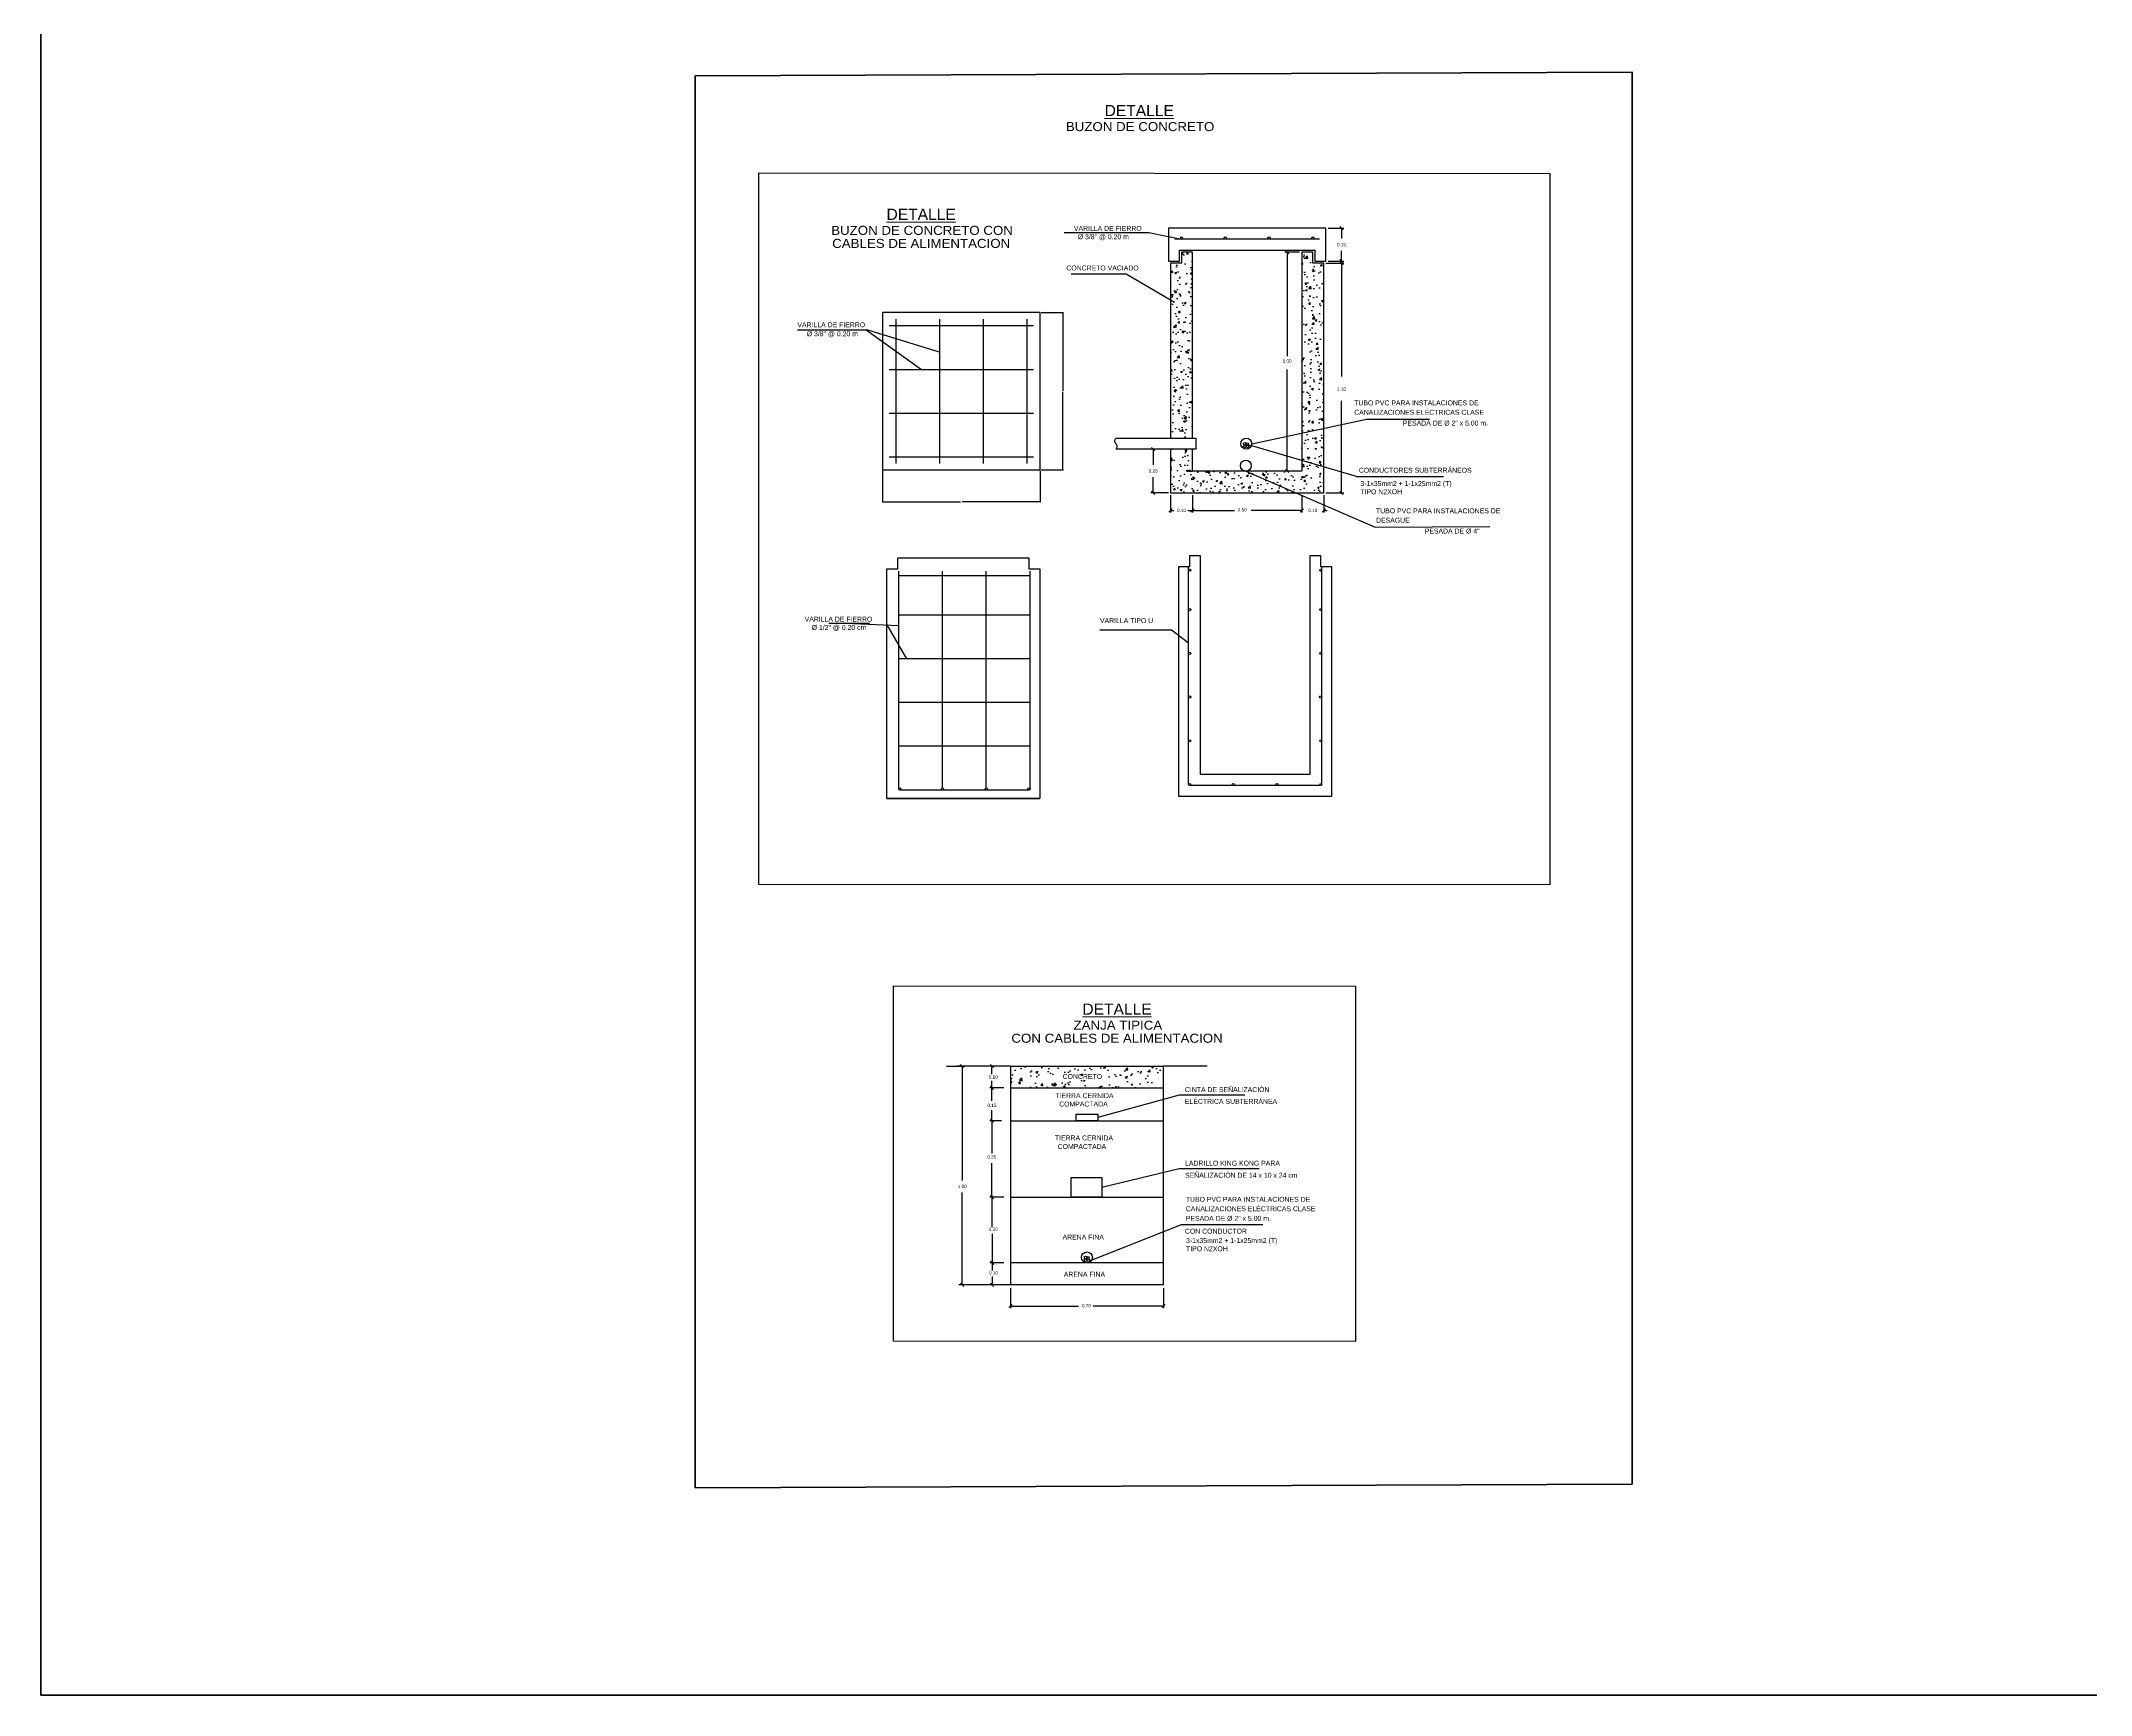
# Model space of a CAD drawing. Header units: inches. Extents: x 1693 to 10990, y 1878 to 5055.
# Drawn here: x 9833 to 10411, y 3825 to 4292 of the extents above; entities that cross this region are included whole.
import ezdxf
from ezdxf.enums import TextEntityAlignment as Align

# ---------------------------------------------------------------- set-up
doc = ezdxf.new("R2010")
doc.units = ezdxf.units.IN
doc.header["$PDMODE"] = 1
for name, color, linetype, lineweight in [('cinta de seguridad', 1, 'Continuous', 30), ('concreto', 4, 'Continuous', 30), ('CONTORNO', 95, 'Continuous', 40), ('COTAS', 34, 'Continuous', 5), ('ferro', 1, 'Continuous', 30), ('ladrllo', 20, 'Continuous', 30), ('MUROS-05', 7, 'Continuous', 40), ('TAPA DE BUZON', 5, 'Continuous', 30), ('texto', 32, 'Continuous', 13), ('tuberia', 6, 'Continuous', 25)]:
    doc.layers.add(name, color=color, linetype=linetype, lineweight=lineweight)
doc.layers.add('LEYENDA', color=7, linetype='Continuous')
doc.layers.add('P02', color=2, linetype='Continuous')
doc.styles.add('NOMBRES', font='GOTHIC.TTF')
doc.styles.add('ROT-2', font='swissel.ttf')
doc.styles.get("Standard").update_dxf_attribs({"font": 'arial.ttf'})
doc.styles.add('style1', font='arial.ttf')
doc.dimstyles.new('Cotas50', dxfattribs={"dimtxt": 0.09, "dimasz": 0.075, "dimexe": 0.15, "dimexo": 0.3, "dimgap": 0.1, "dimtad": 0, "dimtih": 1, "dimtoh": 1, "dimzin": 4, "dimdsep": 46, "dimlunit": 6, "dimtxsty": 'style1', "dimblk": 'DOTSMALL', "dimcen": 0, "dimclrd": 256, "dimclre": 256, "dimclrt": 256, "dimaunit": 1, "dimadec": 0, "dimazin": 0, "dimtfac": 1, "dimtmove": 2, "dimatfit": 3, "dimfxl": 1, "dimtolj": 1, "dimtzin": 0, "dimlwd": -1, "dimlwe": -1, "dimarcsym": 0})

# ---------------------------------------------------------------- blocks, each defined once
blk = doc.blocks.new('_DotSmall')
at = {"layer": 'COTAS', "color": 0, "const_width": 0.5}
blk.add_lwpolyline([(-0.0625, 0, 1), (0.0625, 0, 1)], format="xyb", close=True, dxfattribs=at)
blk = doc.blocks.new('*D640')
at = {"transparency": 16777216}
for p, q in [((10114.98, 4215.63), (10121.27, 4215.63)), ((10121.12, 4215.63), (10121.12, 4193.54)), ((10121.12, 4171.16), (10121.12, 4193.25)), ((10114.98, 4171.16), (10121.27, 4171.16))]:
    blk.add_line(p, q, dxfattribs=at)
at = {"layer": 'Defpoints', "color": 0, "transparency": 16777216}
for p in [(10114.68, 4215.63), (10114.68, 4171.16), (10121.12, 4171.16)]:
    blk.add_point(p, dxfattribs=at)
at = {"transparency": 16777216, "xscale": 0.075, "yscale": 0.075, "zscale": 0.075}
for p, rotation in [((10121.12, 4215.63), 90), ((10121.12, 4171.16), 270)]:
    blk.add_blockref('_DotSmall', p, dxfattribs=dict(at, rotation=rotation))
at = {"transparency": 16777216, "insert": (10121.12, 4193.39), "char_height": 0.09, "attachment_point": 5, "style": 'style1'}
blk.add_mtext('\\A1;0.72', dxfattribs=at)
blk = doc.blocks.new('*D641')
at = {"transparency": 16777216}
for p, q in [((10070.2, 4170.86), (10070.2, 4162.04)), ((10114.68, 4170.86), (10114.68, 4162.04)), ((10070.2, 4162.19), (10092.23, 4162.19)), ((10114.68, 4162.19), (10092.66, 4162.19))]:
    blk.add_line(p, q, dxfattribs=at)
at = {"layer": 'Defpoints', "color": 0, "transparency": 16777216}
for p in [(10070.2, 4171.16), (10114.68, 4171.16), (10114.68, 4162.19)]:
    blk.add_point(p, dxfattribs=at)
at = {"transparency": 16777216, "xscale": 0.075, "yscale": 0.075, "zscale": 0.075, "rotation": 180}
blk.add_blockref('_DotSmall', (10070.2, 4162.19), dxfattribs=at)
at = {"transparency": 16777216, "xscale": 0.075, "yscale": 0.075, "zscale": 0.075}
blk.add_blockref('_DotSmall', (10114.68, 4162.19), dxfattribs=at)
at = {"transparency": 16777216, "insert": (10092.44, 4162.19), "char_height": 0.09, "attachment_point": 5, "style": 'style1'}
blk.add_mtext('\\A1;0.72', dxfattribs=at)
blk = doc.blocks.new('1')
at = {"layer": 'CONTORNO', "color": 85, "ltscale": 0.5, "true_color": 0x58ba48}
for p, q in [((680.809, -383.312), (680.809, -233.626)), ((876.899, -383.312), (680.809, -383.312))]:
    blk.add_line(p, q, dxfattribs=at)

msp = doc.modelspace()

# ---------------------------------------------------------------- hatches: boundary and pattern name
h = msp.add_hatch()
h.set_pattern_fill('AR-CONC', color=256, scale=0.02965)
h.set_pattern_definition([(50, (10191.5913, 4212.334), (5.40178, -0.4726), [0.56483, -6.21316]), (355, (10191.5913, 4212.334), (-1.04497, 5.66484), [0.45187, -4.97055]), (100.451, (10192.0414, 4212.2944), (4.3568, 5.19225), [0.48003, -5.2804]), (46.184, (10191.591, 4213.84), (8.0375, -1.24656), [0.84725, -9.3197]), (96.636, (10192.261, 4213.736), (7.039, 7.3362), [0.72005, -7.9206]), (351.184, (10191.591, 4213.84), (7.039, 7.3362), [0.6778, -7.4558]), (21, (10192.3444, 4213.4635), (4.49537, -3.03217), [0.56483, -6.21316]), (326, (10192.3444, 4213.4635), (1.83243, 5.4612), [0.45187, -4.97053]), (71.451, (10192.719, 4213.211), (6.3278, 2.429), [0.48003, -5.28037]), (37.5, (10191.5913, 4212.3338), (0.09158, 2.50706), [0, -4.91028, 0, -5.04584, 0, -4.98936]), (7.5, (10191.5913, 4212.3338), (1.9812, 2.97036), [0, -2.87688, 0, -4.79732, 0, -1.9016]), (327.5, (10189.9119, 4212.3338), (4.020265, -0.16986), [0, -1.88278, 0, -5.87426, 0, -7.7947]), (317.5, (10189.1588, 4212.3338), (4.39203, 0.7539), [0, -2.44761, 0, -3.90111, 0, -5.53536])])
h.paths.add_polyline_path([(10194.785, 4229.539), (10191.697, 4229.539), (10191.697, 4232.628), (10188.608, 4232.628), (10188.608, 4170.857), (10157.723, 4170.857), (10157.723, 4177.034), (10151.546, 4177.034), (10151.546, 4164.68), (10194.785, 4164.68)])
h.paths.add_polyline_path([(10151.546, 4180.122), (10157.723, 4180.122), (10157.723, 4232.628), (10154.634, 4232.628), (10154.634, 4229.539), (10151.546, 4229.539), (10151.546, 4219.2), (10152.505, 4218.638), (10152.52, 4218.679), (10152.623, 4218.569), (10151.546, 4218.539)])
h = msp.add_hatch()
h.set_pattern_fill('AR-CONC', color=256, scale=0.034592)
h.set_pattern_definition([(50, (10145.235, 4001.2), (6.3021, -0.55136), [0.659, -7.2487]), (355, (10145.235, 4001.2), (-1.2191, 6.609), [0.5272, -5.799]), (100.451, (10145.76, 4001.154), (5.08295, 6.0576), [0.56, -6.16044]), (46.184, (10145.235, 4002.957), (9.3771, -1.4543), [0.9885, -10.873]), (96.636, (10146.016, 4002.836), (8.2122, 8.5589), [0.84, -9.2407]), (351.184, (10145.235, 4002.957), (8.2122, 8.559), [0.7908, -8.6984]), (21, (10146.1135, 4002.518), (5.2446, -3.5375), [0.659, -7.2487]), (326, (10146.1135, 4002.518), (2.1378, 6.3714), [0.5272, -5.79895]), (71.451, (10146.5506, 4002.223), (7.3824, 2.83385), [0.56, -6.1604]), (37.5, (10145.235, 4001.2), (0.10684, 2.9249), [0, -5.72866, 0, -5.88682, 0, -5.82092]), (7.5, (10145.235, 4001.2), (2.3114, 3.46542), [0, -3.35636, 0, -5.59687, 0, -2.21854]), (327.5, (10143.2755, 4001.2), (4.69031, -0.19817), [0, -2.19657, 0, -6.8533, 0, -9.0938]), (317.5, (10142.397, 4001.2), (5.12404, 0.87955), [0, -2.85555, 0, -4.5513, 0, -6.45792])])
h.paths.add_polyline_path([(10106.306, 4002.796), (10106.306, 3996.619), (10149.546, 3996.619), (10149.546, 4002.796)])
h.paths.add_polyline_path([(10120.7, 3998.736), (10133.487, 3998.736), (10133.487, 4000.934), (10120.7, 4000.934)], flags=24)

# ---------------------------------------------------------------- linework, layer by layer
for p, q in [((10121.537, 4238.202), (10145.374, 4238.202)), ((10145.374, 4238.202), (10154.634, 4236.334)), ((10196.021, 4239.422), (10200.421, 4239.422)), ((10200.267, 4238.959), (10199.34, 4239.886)), ((10199.804, 4239.422), (10199.804, 4236.498)), ((10187.99, 4232.628), (10183.825, 4232.628)), ((10184.906, 4232.164), (10183.979, 4233.091)), ((10184.443, 4232.628), (10184.443, 4203.298)), ((10199.804, 4230.157), (10199.804, 4233.081)), ((10123.462, 4226.535), (10139.037, 4226.535)), ((10139.037, 4226.535), (10152.623, 4218.569)), ((10195.403, 4229.539), (10200.421, 4229.539)), ((10196.021, 4230.157), (10200.421, 4230.157)), ((10199.34, 4230.62), (10200.267, 4229.693)), ((10200.267, 4229.076), (10199.34, 4230.002)), ((10199.804, 4229.539), (10199.804, 4197.558)), ((10152.52, 4218.679), (10152.479, 4218.565)), ((10152.479, 4218.565), (10152.623, 4218.569)), ((10152.623, 4218.569), (10152.52, 4218.679)), ((10046.156, 4210.75), (10065.594, 4210.75)), ((10065.594, 4210.75), (10081.166, 4199.57)), ((10065.669, 4210.781), (10086.208, 4204.501)), ((10086.265, 4213.778), (10086.265, 4173.009)), ((10184.443, 4170.857), (10184.443, 4199.545)), ((10174.447, 4178.578), (10206.885, 4185.514)), ((10199.804, 4164.68), (10199.804, 4190.711)), ((10206.885, 4185.514), (10224.633, 4185.514)), ((10150.928, 4177.034), (10146.003, 4177.034)), ((10147.084, 4176.571), (10146.157, 4177.497)), ((10146.621, 4177.034), (10146.621, 4172.565)), ((10204.041, 4169.332), (10173.828, 4178.185)), ((10146.621, 4164.68), (10146.621, 4169.148)), ((10172.796, 4170.811), (10209.282, 4155.007)), ((10187.99, 4170.857), (10183.825, 4170.857)), ((10183.979, 4171.32), (10184.906, 4170.393)), ((10204.041, 4169.332), (10228.609, 4169.332)), ((10150.928, 4164.68), (10146.003, 4164.68)), ((10146.157, 4165.143), (10147.084, 4164.216)), ((10151.546, 4164.062), (10151.546, 4159.114)), ((10157.723, 4164.059), (10157.723, 4159.114)), ((10157.723, 4164.059), (10157.723, 4159.114)), ((10188.608, 4164.059), (10188.608, 4159.114)), ((10188.608, 4164.059), (10188.608, 4159.114)), ((10194.785, 4164.062), (10194.785, 4159.114)), ((10195.403, 4164.68), (10200.421, 4164.68)), ((10199.34, 4165.143), (10200.267, 4164.216)), ((10151.082, 4159.268), (10152.009, 4160.195)), ((10151.546, 4159.731), (10152.472, 4159.731)), ((10156.448, 4159.731), (10169.588, 4159.731)), ((10158.186, 4160.195), (10157.259, 4159.268)), ((10158.186, 4160.195), (10157.259, 4159.268)), ((10157.723, 4159.731), (10158.374, 4159.731)), ((10188.608, 4159.731), (10174.284, 4159.731)), ((10188.608, 4159.731), (10187.682, 4159.731)), ((10188.145, 4159.268), (10189.071, 4160.195)), ((10188.145, 4159.268), (10189.071, 4160.195)), ((10195.248, 4160.195), (10194.322, 4159.268)), ((10194.785, 4159.731), (10195.712, 4159.731)), ((10209.282, 4155.007), (10241.704, 4155.176)), ((10055.002, 4127.843), (10066.485, 4127.843)), ((10057.673, 4127.97), (10074.783, 4127.26)), ((10071.386, 4127.401), (10076.963, 4117.809)), ((10131.602, 4125.952), (10151.843, 4125.952)), ((10151.843, 4125.952), (10156.598, 4122.328)), ((10088.306, 4002.796), (10093.325, 4002.796)), ((10106.306, 4002.796), (10091.275, 4002.796)), ((10093.17, 4002.333), (10092.244, 4003.259)), ((10092.707, 4002.796), (10092.707, 3970.499)), ((10104.453, 4002.796), (10100.489, 4002.796)), ((10101.57, 4002.333), (10100.644, 4003.259)), ((10101.107, 4000.538), (10101.107, 4002.796)), ((10106.306, 4002.796), (10106.306, 3941.025)), ((10106.306, 4002.796), (10149.546, 4002.796)), ((10149.546, 3941.025), (10149.546, 4002.796)), ((10161.9, 4002.796), (10149.546, 4002.796)), ((10104.483, 3996.627), (10100.52, 3996.627)), ((10101.57, 3996.156), (10100.644, 3997.082)), ((10101.107, 3992.932), (10101.107, 3998.627)), ((10106.306, 3996.619), (10149.546, 3996.619)), ((10154.007, 3994.515), (10131.014, 3988.28)), ((10172.513, 3994.515), (10154.007, 3994.515)), ((10101.107, 3987.353), (10101.107, 3990.36)), ((10103.835, 3987.353), (10100.489, 3987.353)), ((10100.644, 3987.816), (10101.57, 3986.89)), ((10101.57, 3986.89), (10100.644, 3987.816)), ((10101.107, 3987.353), (10101.107, 3978.179)), ((10106.306, 3987.353), (10149.546, 3987.353)), ((10101.171, 3957.301), (10101.107, 3975.349)), ((10154.007, 3973.714), (10132.12, 3968.513)), ((10176.551, 3973.714), (10154.007, 3973.714)), ((10092.707, 3941.025), (10092.707, 3967.082)), ((10104.453, 3965.783), (10100.489, 3965.783)), ((10101.57, 3965.319), (10100.644, 3966.246)), ((10106.306, 3965.733), (10149.546, 3965.733)), ((10101.188, 3955.38), (10101.149, 3945.038)), ((10154.548, 3957.896), (10129.271, 3947.987)), ((10177.615, 3957.896), (10154.548, 3957.896)), ((10104.44, 3947.202), (10100.476, 3947.202)), ((10101.651, 3946.739), (10100.725, 3947.665)), ((10101.117, 3943.355), (10101.119, 3941.025)), ((10149.546, 3947.202), (10106.306, 3947.202)), ((10106.306, 3941.025), (10091.753, 3941.025)), ((10092.244, 3941.488), (10093.17, 3940.562)), ((10103.835, 3941.025), (10100.489, 3941.025)), ((10104.453, 3941.025), (10100.489, 3941.025)), ((10104.465, 3941.025), (10100.501, 3941.025)), ((10100.644, 3941.488), (10101.57, 3940.562)), ((10101.57, 3940.562), (10100.644, 3941.488)), ((10101.582, 3940.562), (10100.656, 3941.488)), ((10149.546, 3941.025), (10106.306, 3941.025)), ((10106.306, 3940.084), (10106.306, 3934.391)), ((10149.546, 3940.084), (10149.546, 3934.391)), ((10106.769, 3935.472), (10105.843, 3934.545)), ((10106.306, 3935.009), (10125.546, 3935.009)), ((10149.546, 3935.009), (10129.647, 3934.943)), ((10149.082, 3934.545), (10150.009, 3935.472))]:
    msp.add_line(p, q)
for centre, radius in [((10179.342, 4236.643), 0.309), ((10172.532, 4178.547), 0.371), ((10172.532, 4177.806), 0.371), ((10173.211, 4178.485), 0.309), ((10173.273, 4177.806), 0.371), ((10169.261, 4082.294), 0.309), ((10127.555, 3948.716), 0.371), ((10127.555, 3947.974), 0.371), ((10128.235, 3948.654), 0.309), ((10128.297, 3947.974), 0.371)]:
    msp.add_circle(centre, radius)
at = {"layer": 'cinta de seguridad'}
msp.add_lwpolyline([(10124.837, 3987.353), (10124.837, 3989.206), (10131.014, 3989.206), (10131.014, 3987.353)], close=True, dxfattribs=at)
at = {"layer": 'concreto'}
msp.add_line((10071.386, 4078.337), (10114.625, 4078.337), dxfattribs=at)
for points in [[(10151.546, 4177.034), (10151.546, 4164.68), (10194.785, 4164.68), (10194.785, 4229.539), (10191.697, 4229.539), (10191.697, 4232.628), (10188.608, 4232.628), (10188.608, 4170.857), (10157.723, 4170.857), (10157.723, 4177.034)], [(10157.723, 4180.122), (10157.723, 4232.628), (10154.634, 4232.628), (10154.634, 4229.539), (10151.546, 4229.539), (10151.546, 4180.122)], [(10153.818, 4094.415), (10153.818, 4078.972), (10197.058, 4078.972), (10197.058, 4143.831), (10193.969, 4143.831), (10193.969, 4146.92), (10190.881, 4146.92), (10190.881, 4085.149), (10159.995, 4085.149), (10159.995, 4094.415)], [(10159.995, 4094.415), (10159.995, 4146.92), (10156.907, 4146.92), (10156.907, 4143.831), (10153.818, 4143.831), (10153.818, 4094.415)]]:
    msp.add_lwpolyline(points, dxfattribs=at)
msp.add_lwpolyline([(10071.386, 4078.337), (10071.386, 4143.196), (10074.474, 4143.196), (10074.474, 4146.285), (10108.448, 4146.285), (10111.537, 4146.285), (10111.537, 4143.196), (10114.625, 4143.196), (10114.625, 4078.337)], close=True, dxfattribs=at)
at = {"layer": 'ferro'}
for p, q in [((10193.55, 4236.334), (10152.781, 4236.334)), ((10072.058, 4211.924), (10112.827, 4211.924)), ((10073.911, 4213.778), (10073.911, 4173.009)), ((10086.265, 4213.778), (10086.265, 4173.009)), ((10098.619, 4213.778), (10098.619, 4173.009)), ((10110.973, 4213.778), (10110.973, 4173.009)), ((10072.058, 4199.57), (10112.827, 4199.57)), ((10072.058, 4199.57), (10112.827, 4199.57)), ((10072.058, 4187.216), (10112.827, 4187.216)), ((10072.058, 4174.862), (10112.827, 4174.862)), ((10074.783, 4081.056), (10074.783, 4142.593)), ((10111.845, 4141.282), (10074.783, 4141.282)), ((10087.137, 4081.364), (10087.137, 4142.593)), ((10099.491, 4081.364), (10099.491, 4142.593)), ((10111.845, 4081.056), (10111.845, 4142.593)), ((10156.598, 4082.294), (10156.598, 4143.831)), ((10194.278, 4082.294), (10194.278, 4143.831)), ((10111.845, 4130.163), (10074.783, 4130.163)), ((10111.845, 4117.809), (10074.783, 4117.809)), ((10111.845, 4105.455), (10074.783, 4105.455)), ((10111.845, 4093.101), (10074.783, 4093.101)), ((10193.969, 4081.985), (10156.907, 4081.985)), ((10111.537, 4080.747), (10075.092, 4080.747))]:
    msp.add_line(p, q, dxfattribs=at)
for centre in [(10154.634, 4236.643), (10166.988, 4236.643), (10179.342, 4236.643), (10191.697, 4236.643), (10156.907, 4142.829), (10193.969, 4142.829), (10156.907, 4131.711), (10193.969, 4131.711), (10156.907, 4119.356), (10193.969, 4119.356), (10156.949, 4107.014), (10193.926, 4107.014), (10156.907, 4094.648), (10193.969, 4094.648), (10075.092, 4081.056), (10087.137, 4081.056), (10099.491, 4081.056), (10111.537, 4081.056), (10156.907, 4082.294), (10169.261, 4082.294), (10181.615, 4082.294), (10193.969, 4082.294), (10193.969, 4082.294)]:
    msp.add_circle(centre, 0.309, dxfattribs=at)
at = {"layer": 'ladrllo'}
msp.add_lwpolyline([(10123.472, 3965.733), (10123.472, 3971.293), (10132.12, 3971.293), (10132.12, 3965.733), (10123.732, 3965.733)], dxfattribs=at)
at = {"layer": 'MUROS-05', "color": 4}
msp.add_lwpolyline([(10281.933, 3884.674), (10017.313, 3883.669), (10017.332, 4282.464), (10281.933, 4283.476)], close=True, dxfattribs=at)
at = {"layer": 'P02', "color": 4}
for points in [[(10035.236, 4255.036), (10258.615, 4254.928), (10258.615, 4053.988), (10035.236, 4054.096)], [(10073.269, 4025.475), (10203.77, 4025.367), (10203.77, 3925.003), (10073.269, 3925.111)]]:
    msp.add_lwpolyline(points, close=True, dxfattribs=at)
at = {"layer": 'TAPA DE BUZON'}
for points in [[(10154.016, 4233.245), (10192.314, 4233.245), (10192.314, 4230.157), (10195.403, 4230.157), (10195.403, 4239.422), (10150.928, 4239.422), (10150.928, 4230.157), (10154.016, 4230.157)], [(10114.68, 4171.156), (10114.68, 4215.631), (10070.205, 4215.631), (10070.205, 4171.156)]]:
    msp.add_lwpolyline(points, close=True, dxfattribs=at)
at = {"layer": 'tuberia'}
msp.add_lwpolyline([(10136.103, 4178.578, -0.3772313), (10136.103, 4180.122), (10158.649, 4180.122), (10158.649, 4177.034), (10136.103, 4177.034, 0.5), (10136.103, 4178.578)], format="xyb", dxfattribs=at)
for centre in [(10172.902, 4178.578), (10172.796, 4172.355), (10127.926, 3948.746)]:
    msp.add_circle(centre, 1.544, dxfattribs=at)

# ---------------------------------------------------------------- block references
at = {"layer": 'CONTORNO', "xscale": 5.904412713296551, "yscale": 5.904412713296551, "zscale": 5.904412713296551}
msp.add_blockref('1', (5812.781, 6088.369), dxfattribs=at)

# ---------------------------------------------------------------- texts
at = {"style": 'ROT-2'}
for s, height, p in [('VARILLA DE FIERRO', 1.39217, (10124.246, 4238.678)), ('  Ø 3/8" @ 0.20 m', 1.39217, (10124.256, 4236.321)), ('CONCRETO VACIADO', 1.39217, (10122.108, 4227.506)), ('VARILLA DE FIERRO', 1.39217, (10046.156, 4211.46)), ('  Ø 3/8" @ 0.20 m', 1.39217, (10047.719, 4208.928)), ('TUBO PVC PARA INSTALACIONES DE', 1.39217, (10203.394, 4189.402)), ('CANALIZACIONES ELÉCTRICAS CLASE', 1.39217, (10203.394, 4186.742)), ('PESADA DE Ø 2" x 5.00 m.', 1.39217, (10217.144, 4183.69)), ('CONDUCTORES SUBTERRÁNEOS ', 1.39217, (10204.695, 4170.376)), ('TUBO PVC PARA INSTALACIONES DE', 1.39217, (10209.552, 4158.914)), ('DESAGUE', 1.3922, (10209.552, 4156.255)), ('PESADA DE Ø 4" ', 1.39217, (10223.302, 4153.202)), ('VARILLA DE FIERRO', 1.39217, (10048.2, 4128.319)), ('VARILLA TIPO U', 1.39217, (10131.603, 4127.908)), ('  Ø 1/2" @ 0.20 cm', 1.39217, (10049.105, 4125.962)), ('CONCRETO', 1.3922, (10121.066, 3999.139)), ('TIERRA CERNIDA', 1.39217, (10118.996, 3993.721)), ('CINTA DE SEÑALIZACIÓN', 1.39217, (10155.586, 3995.439)), ('  COMPACTADA', 1.39217, (10119, 3991.364)), ('ELÉCTRICA SUBTERRÁNEA', 1.39217, (10155.586, 3992.108)), ('TIERRA CERNIDA', 1.39217, (10118.878, 3981.785)), ('  COMPACTADA', 1.39217, (10118.577, 3979.357)), ('SEÑALIZACIÓN DE 14 x 10 x 24 cm', 1.39217, (10155.621, 3971.24)), ('LADRILLO KING KONG PARA', 1.39217, (10155.621, 3974.656)), ('TUBO PVC PARA INSTALACIONES DE', 1.39217, (10155.838, 3964.448)), ('CANALIZACIONES ELÉCTRICAS CLASE', 1.39217, (10155.838, 3961.789)), ('PESADA DE Ø 2" x 5.00 m.', 1.39217, (10155.838, 3959.07)), ('ARENA FINA', 1.3922, (10121.04, 3953.773)), ('CON CONDUCTOR', 1.39217, (10155.595, 3955.459)), ('ARENA FINA', 1.3922, (10121.379, 3943.28))]:
    msp.add_text(s, height=height, dxfattribs=at).set_placement(p)
for s, p in [('0.15', (10198.543, 4234.334)), ('1.00', (10183.187, 4201.466)), ('1.10', (10198.543, 4193.54)), ('0.20', (10145.365, 4170.401)), ('0.10', (10153.379, 4159.276)), ('0.50', (10170.511, 4159.445)), ('0.10', (10190.441, 4159.276)), ('0.10', (10100.206, 3999.263)), ('0.15', (10099.847, 3991.251)), ('0.35', (10099.785, 3976.643)), ('1.00', (10091.451, 3968.335)), ('0.30', (10100.173, 3956.239)), ('0.10', (10100.285, 3943.909)), ('0.70', (10126.517, 3934.673))]:
    msp.add_text(s, height=0.9266).set_placement(p)
at = {"char_height": 1.39217, "width": 31.70833, "attachment_point": 1}
for insert in [(10205.136, 4168.017), (10155.904, 3954.196)]:
    msp.add_mtext('3-1x35mm2 + 1-1x25mm2 (T)\\PTIPO N2XOH', dxfattribs=dict(at, insert=insert))
at = {"layer": 'LEYENDA', "color": 4, "ltscale": 0.1, "style": 'NOMBRES', "width": 1.1}
for s, p in [('BUZON DE CONCRETO', (10142.936, 4268.136, -0.291)), ('BUZON DE CONCRETO CON', (10081.355, 4238.823, -0.291)), ('CABLES DE ALIMENTACION', (10081.119, 4235.139, -0.291)), ('CON CABLES DE ALIMENTACION', (10136.421, 4010.643, -0.291)), ('ZANJA TIPICA', (10136.657, 4014.327, -0.291))]:
    msp.add_text(s, height=2.55226, dxfattribs=at).set_placement(p, align=Align.MIDDLE_CENTER)
at = {"layer": 'texto', "color": 4, "char_height": 3.15093, "width": 33.02749, "attachment_point": 5}
for insert in [(10142.691, 4272.671, -0.291), (10081.11, 4243.357, -0.291), (10136.412, 4018.861, -0.291)]:
    msp.add_mtext('{\\fSwis721 BlkEx BT|b0|i0|c0|p34;\\LDETALLE }', dxfattribs=dict(at, insert=insert))

# ---------------------------------------------------------------- dimensions: what is measured, and where the dimension line sits
dim = msp.add_linear_dim(base=(10121.124, 4171.156), p1=(10114.68, 4215.631), p2=(10114.68, 4171.156), angle=90, text='0.72', dimstyle='Cotas50')
dim.commit()
dim.dimension.update_dxf_attribs({"geometry": '*D640', "text_midpoint": (10121.124, 4193.393)})
dim = msp.add_linear_dim(base=(10114.68, 4162.185), p1=(10070.205, 4171.156), p2=(10114.68, 4171.156), text='0.72', dimstyle='Cotas50')
dim.commit()
dim.dimension.update_dxf_attribs({"geometry": '*D641', "text_midpoint": (10092.442, 4162.185)})

doc.saveas('drawing.dxf')
